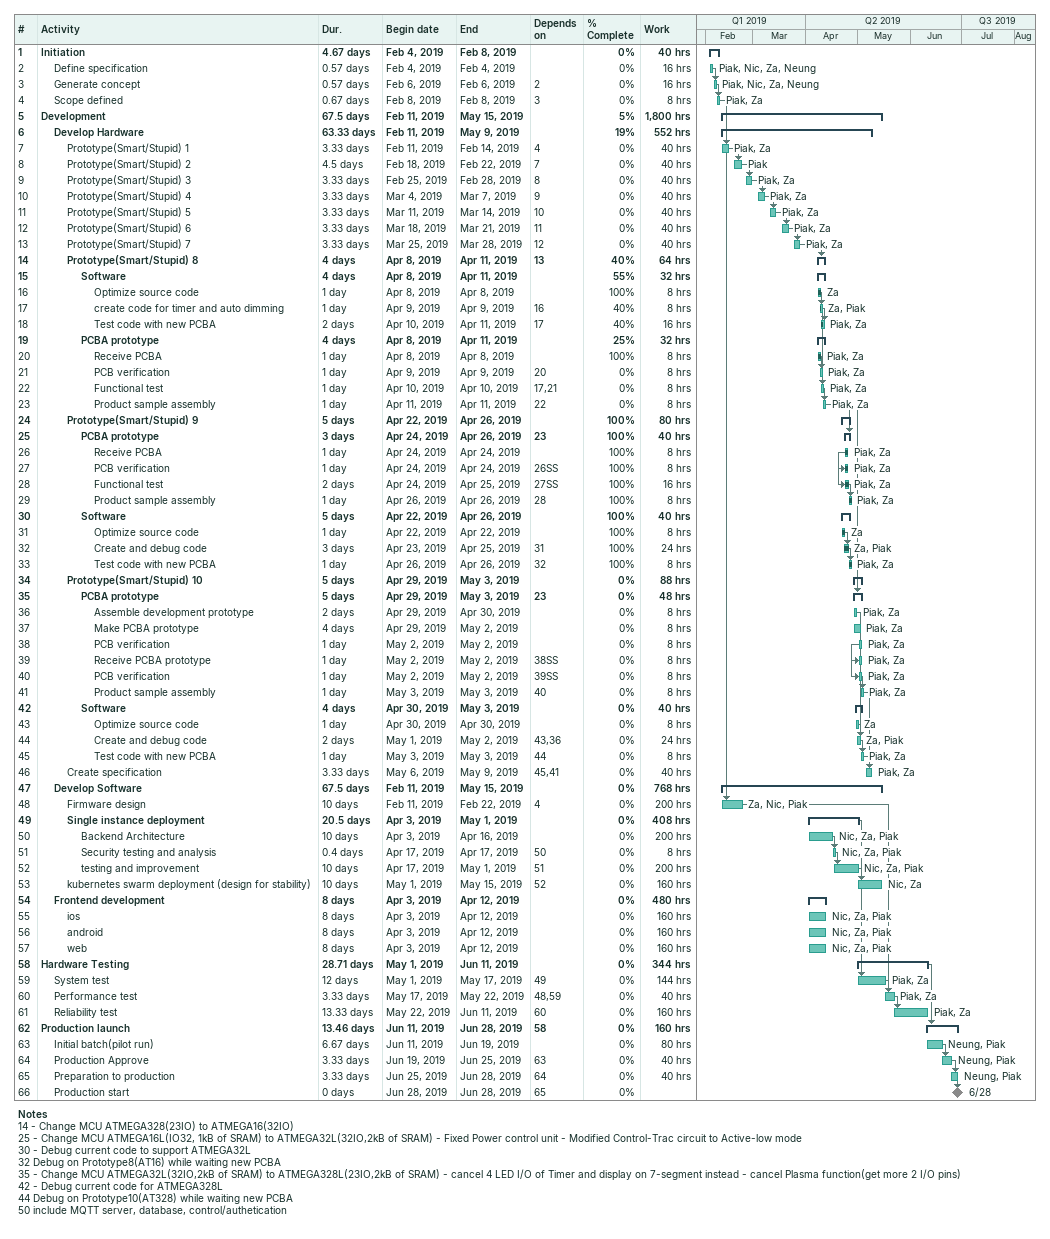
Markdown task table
| ID | Level | Task | Duration | Start | Finish | Predecessors | Resources | % complete | Work (h) |
|---|---|---|---|---|---|---|---|---|---|
| 1 | 1 | **Initiation** | 4.67d | 2019-02-04 | 2019-02-08 |  |  | 0 | 40 |
| 2 | 2 | Define specification | 0.57d | 2019-02-04 | 2019-02-04 |  | Piak, Nic, Za, Neung | 0 | 16 |
| 3 | 2 | Generate concept | 0.57d | 2019-02-06 | 2019-02-06 | 2 | Piak, Nic, Za, Neung | 0 | 16 |
| 4 | 2 | Scope defined | 0.67d | 2019-02-08 | 2019-02-08 | 3 | Piak, Za | 0 | 8 |
| 5 | 1 | **Development** | 67.5d | 2019-02-11 | 2019-05-15 |  |  | 5 | 1800 |
| 6 | 2 | **Develop Hardware** | 63.33d | 2019-02-11 | 2019-05-09 |  |  | 19 | 552 |
| 7 | 3 | Prototype(Smart/Stupid) 1 | 3.33d | 2019-02-11 | 2019-02-14 | 4 | Piak, Za | 0 | 40 |
| 8 | 3 | Prototype(Smart/Stupid) 2 | 4.5d | 2019-02-18 | 2019-02-22 | 7 | Piak | 0 | 40 |
| 9 | 3 | Prototype(Smart/Stupid) 3 | 3.33d | 2019-02-25 | 2019-02-28 | 8 | Piak, Za | 0 | 40 |
| 10 | 3 | Prototype(Smart/Stupid) 4 | 3.33d | 2019-03-04 | 2019-03-07 | 9 | Piak, Za | 0 | 40 |
| 11 | 3 | Prototype(Smart/Stupid) 5 | 3.33d | 2019-03-11 | 2019-03-14 | 10 | Piak, Za | 0 | 40 |
| 12 | 3 | Prototype(Smart/Stupid) 6 | 3.33d | 2019-03-18 | 2019-03-21 | 11 | Piak, Za | 0 | 40 |
| 13 | 3 | Prototype(Smart/Stupid) 7 | 3.33d | 2019-03-25 | 2019-03-28 | 12 | Piak, Za | 0 | 40 |
| 14 | 3 | **Prototype(Smart/Stupid) 8** | 4d | 2019-04-08 | 2019-04-11 | 13 |  | 40 | 64 |
| 15 | 4 | **Software** | 4d | 2019-04-08 | 2019-04-11 |  |  | 55 | 32 |
| 16 | 5 | Optimize source code | 1d | 2019-04-08 | 2019-04-08 |  | Za | 100 | 8 |
| 17 | 5 | create code for timer and auto dimming | 1d | 2019-04-09 | 2019-04-09 | 16 | Za, Piak | 40 | 8 |
| 18 | 5 | Test code with new PCBA | 2d | 2019-04-10 | 2019-04-11 | 17 | Piak, Za | 40 | 16 |
| 19 | 4 | **PCBA prototype** | 4d | 2019-04-08 | 2019-04-11 |  |  | 25 | 32 |
| 20 | 5 | Receive PCBA | 1d | 2019-04-08 | 2019-04-08 |  | Piak, Za | 100 | 8 |
| 21 | 5 | PCB verification | 1d | 2019-04-09 | 2019-04-09 | 20 | Piak, Za | 0 | 8 |
| 22 | 5 | Functional test | 1d | 2019-04-10 | 2019-04-10 | 17, 21 | Piak, Za | 0 | 8 |
| 23 | 5 | Product sample assembly | 1d | 2019-04-11 | 2019-04-11 | 22 | Piak, Za | 0 | 8 |
| 24 | 3 | **Prototype(Smart/Stupid) 9** | 5d | 2019-04-22 | 2019-04-26 |  |  | 100 | 80 |
| 25 | 4 | **PCBA prototype** | 3d | 2019-04-24 | 2019-04-26 | 23 |  | 100 | 40 |
| 26 | 5 | Receive PCBA | 1d | 2019-04-24 | 2019-04-24 |  | Piak, Za | 100 | 8 |
| 27 | 5 | PCB verification | 1d | 2019-04-24 | 2019-04-24 | 26SS | Piak, Za | 100 | 8 |
| 28 | 5 | Functional test | 2d | 2019-04-24 | 2019-04-25 | 27SS | Piak, Za | 100 | 16 |
| 29 | 5 | Product sample assembly | 1d | 2019-04-26 | 2019-04-26 | 28 | Piak, Za | 100 | 8 |
| 30 | 4 | **Software** | 5d | 2019-04-22 | 2019-04-26 |  |  | 100 | 40 |
| 31 | 5 | Optimize source code | 1d | 2019-04-22 | 2019-04-22 |  | Za | 100 | 8 |
| 32 | 5 | Create and debug code | 3d | 2019-04-23 | 2019-04-25 | 31 | Za, Piak | 100 | 24 |
| 33 | 5 | Test code with new PCBA | 1d | 2019-04-26 | 2019-04-26 | 32 | Piak, Za | 100 | 8 |
| 34 | 3 | **Prototype(Smart/Stupid) 10** | 5d | 2019-04-29 | 2019-05-03 |  |  | 0 | 88 |
| 35 | 4 | **PCBA prototype** | 5d | 2019-04-29 | 2019-05-03 | 23 |  | 0 | 48 |
| 36 | 5 | Assemble development prototype | 2d | 2019-04-29 | 2019-04-30 |  | Piak, Za | 0 | 8 |
| 37 | 5 | Make PCBA prototype | 4d | 2019-04-29 | 2019-05-02 |  | Piak, Za | 0 | 8 |
| 38 | 5 | PCB verification | 1d | 2019-05-02 | 2019-05-02 |  | Piak, Za | 0 | 8 |
| 39 | 5 | Receive PCBA prototype | 1d | 2019-05-02 | 2019-05-02 | 38SS | Piak, Za | 0 | 8 |
| 40 | 5 | PCB verification | 1d | 2019-05-02 | 2019-05-02 | 39SS | Piak, Za | 0 | 8 |
| 41 | 5 | Product sample assembly | 1d | 2019-05-03 | 2019-05-03 | 40 | Piak, Za | 0 | 8 |
| 42 | 4 | **Software** | 4d | 2019-04-30 | 2019-05-03 |  |  | 0 | 40 |
| 43 | 5 | Optimize source code | 1d | 2019-04-30 | 2019-04-30 |  | Za | 0 | 8 |
| 44 | 5 | Create and debug code | 2d | 2019-05-01 | 2019-05-02 | 43, 36 | Za, Piak | 0 | 24 |
| 45 | 5 | Test code with new PCBA | 1d | 2019-05-03 | 2019-05-03 | 44 | Piak, Za | 0 | 8 |
| 46 | 3 | Create specification | 3.33d | 2019-05-06 | 2019-05-09 | 45, 41 | Piak, Za | 0 | 40 |
| 47 | 2 | **Develop Software** | 67.5d | 2019-02-11 | 2019-05-15 |  |  | 0 | 768 |
| 48 | 3 | Firmware design | 10d | 2019-02-11 | 2019-02-22 | 4 | Za, Nic, Piak | 0 | 200 |
| 49 | 3 | **Single instance deployment** | 20.5d | 2019-04-03 | 2019-05-01 |  |  | 0 | 408 |
| 50 | 4 | Backend Architecture | 10d | 2019-04-03 | 2019-04-16 |  | Nic, Za, Piak | 0 | 200 |
| 51 | 4 | Security testing and analysis | 0.4d | 2019-04-17 | 2019-04-17 | 50 | Nic, Za, Piak | 0 | 8 |
| 52 | 4 | testing and improvement | 10d | 2019-04-17 | 2019-05-01 | 51 | Nic, Za, Piak | 0 | 200 |
| 53 | 3 | kubernetes swarm deployment (design for stability) | 10d | 2019-05-01 | 2019-05-15 | 52 | Nic, Za | 0 | 160 |
| 54 | 2 | **Frontend development** | 8d | 2019-04-03 | 2019-04-12 |  |  | 0 | 480 |
| 55 | 3 | ios | 8d | 2019-04-03 | 2019-04-12 |  | Nic, Za, Piak | 0 | 160 |
| 56 | 3 | android | 8d | 2019-04-03 | 2019-04-12 |  | Nic, Za, Piak | 0 | 160 |
| 57 | 3 | web | 8d | 2019-04-03 | 2019-04-12 |  | Nic, Za, Piak | 0 | 160 |
| 58 | 1 | **Hardware Testing** | 28.71d | 2019-05-01 | 2019-06-11 |  |  | 0 | 344 |
| 59 | 2 | System test | 12d | 2019-05-01 | 2019-05-17 | 49 | Piak, Za | 0 | 144 |
| 60 | 2 | Performance test | 3.33d | 2019-05-17 | 2019-05-22 | 48, 59 | Piak, Za | 0 | 40 |
| 61 | 2 | Reliability test | 13.33d | 2019-05-22 | 2019-06-11 | 60 | Piak, Za | 0 | 160 |
| 62 | 1 | **Production launch** | 13.46d | 2019-06-11 | 2019-06-28 | 58 |  | 0 | 160 |
| 63 | 2 | Initial batch(pilot run) | 6.67d | 2019-06-11 | 2019-06-19 |  | Neung, Piak | 0 | 80 |
| 64 | 2 | Production Approve | 3.33d | 2019-06-19 | 2019-06-25 | 63 | Neung, Piak | 0 | 40 |
| 65 | 2 | Preparation to production | 3.33d | 2019-06-25 | 2019-06-28 | 64 | Neung, Piak | 0 | 40 |
| 66 | 2 | Production start | 0d | 2019-06-28 | 2019-06-28 | 65 |  | 0 |  |

Notes
- 14: - Change MCU ATMEGA328(23IO) to ATMEGA16(32IO)
- 25: - Change MCU ATMEGA16L(IO32, 1kB of SRAM) to ATMEGA32L(32IO,2kB of SRAM) - Fixed Power control unit - Modified Control-Trac circuit to Active-low mode
- 30: - Debug current code to support ATMEGA32L
- 32: Debug on Prototype8(AT16) while waiting new PCBA
- 35: - Change MCU ATMEGA32L(32IO,2kB of SRAM) to ATMEGA328L(23IO,2kB of SRAM) - cancel 4 LED I/O of Timer and display on 7-segment instead - cancel Plasma function(get more 2 I/O pins)
- 42: - Debug current code for ATMEGA328L
- 44: Debug on Prototype10(AT328) while waiting new PCBA
- 50: include MQTT server, database, control/authetication
